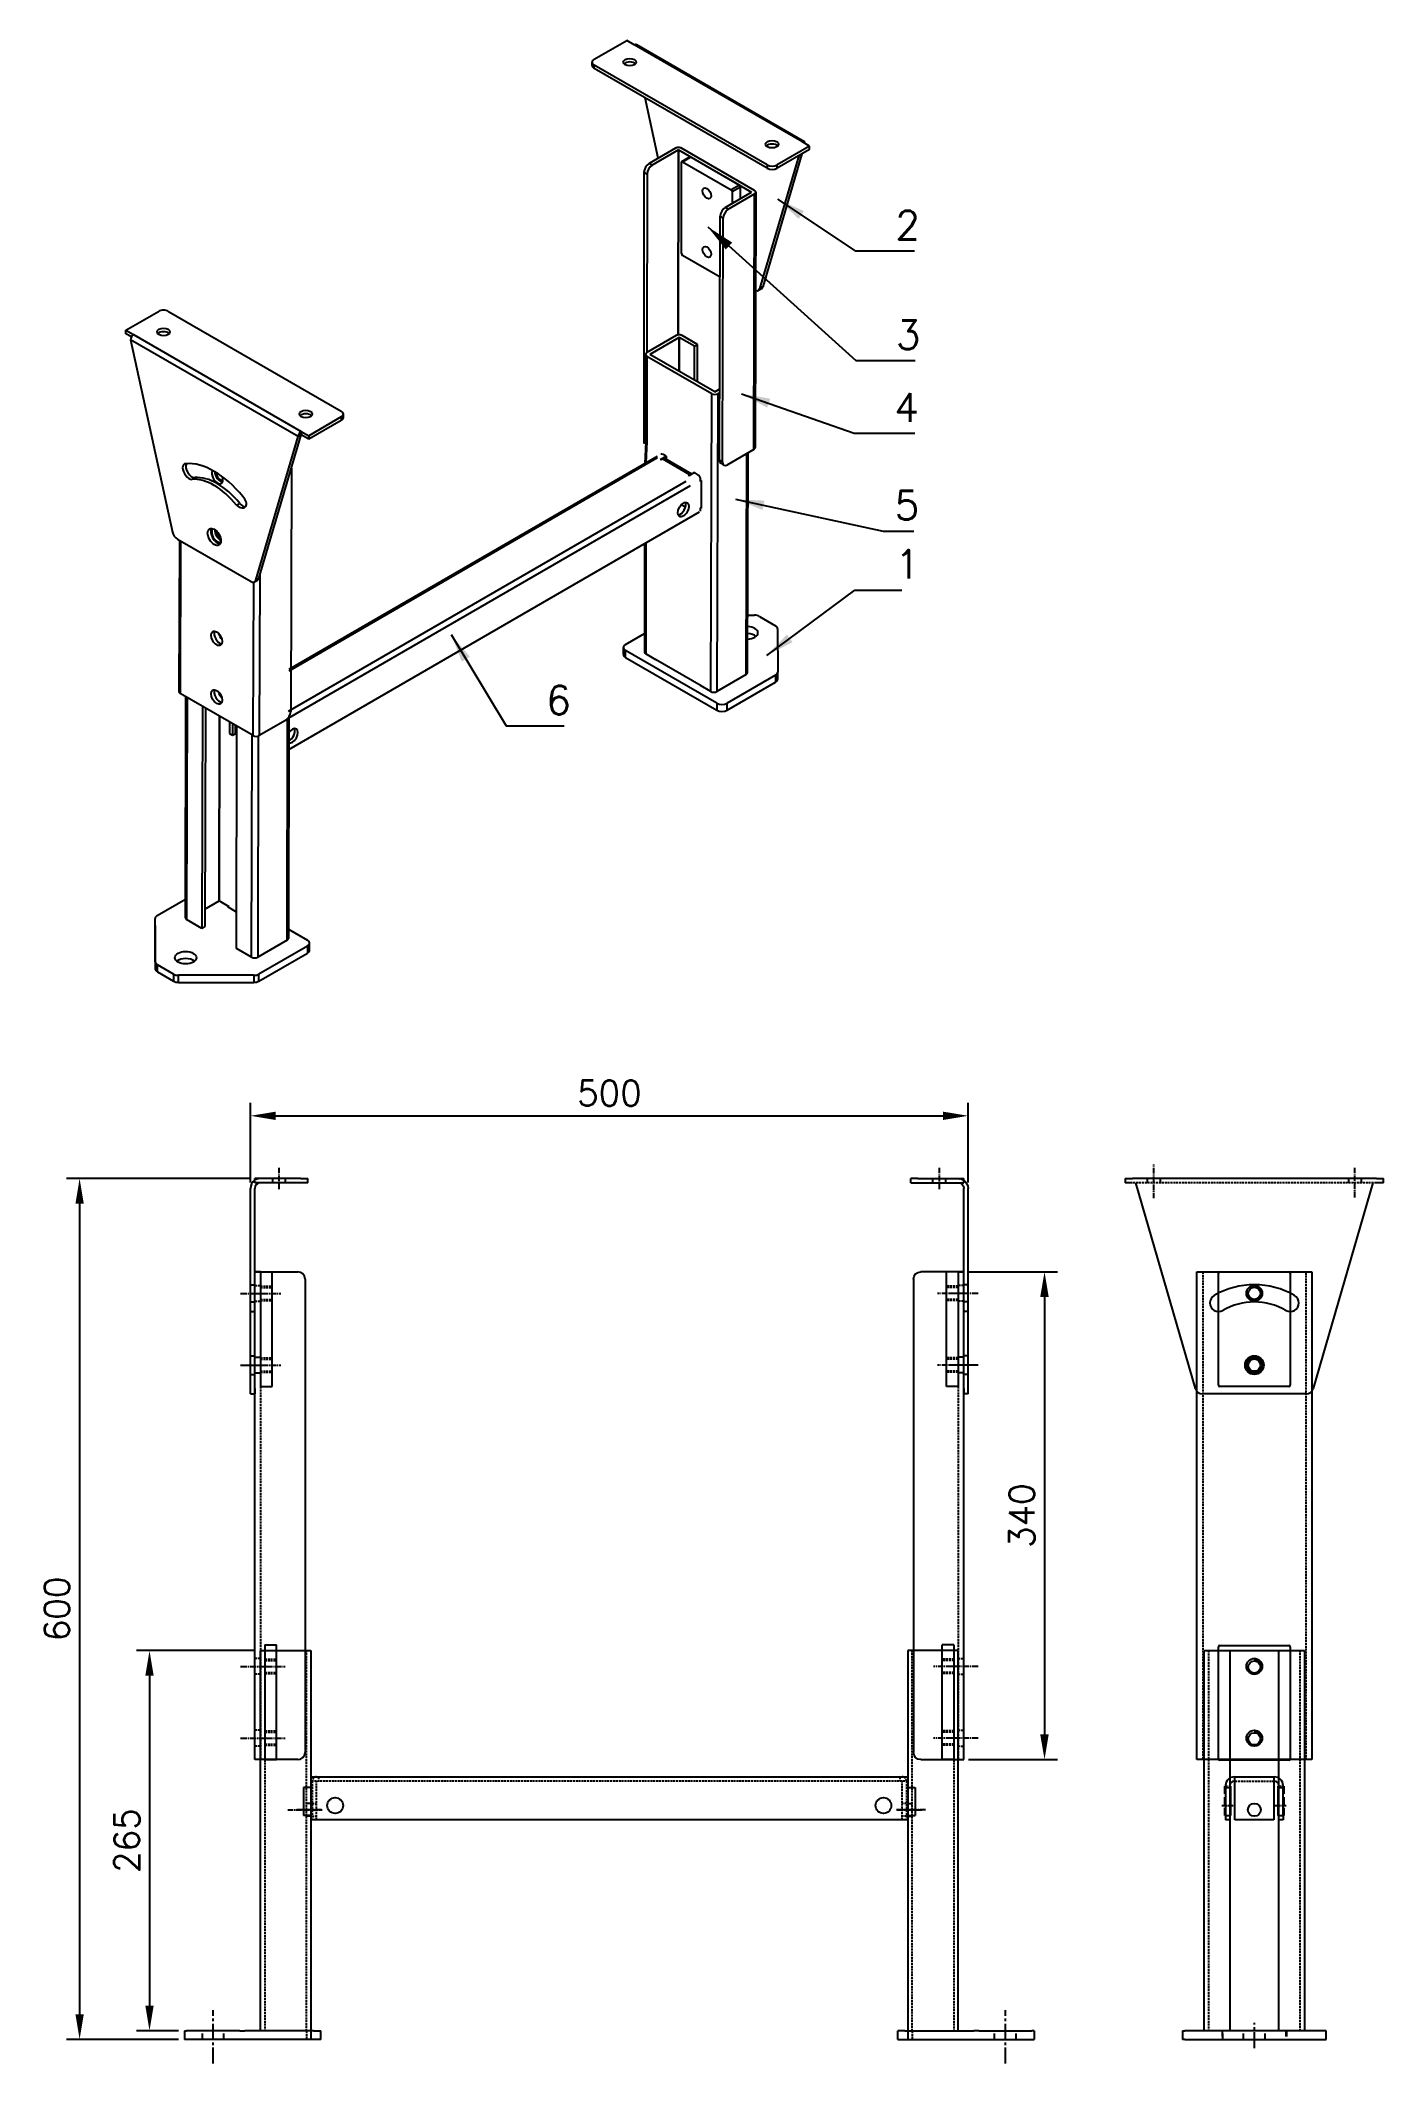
# Model space of a CAD drawing. Extents: x 108 to 1043, y 849 to 2259.
import ezdxf

# ---------------------------------------------------------------- set-up
doc = ezdxf.new("R2010")
doc.units = 0
doc.header["$LTSCALE"] = 0.2
doc.linetypes.add('Aslijn', pattern=[28.575, 19.05, -3.175, 3.175, -3.175])
doc.linetypes.add('Streeplijn', pattern=[10, 7, -3])
doc.layers.get('0').update_dxf_attribs({"linetype": 'CONTINUOUS'})
doc.layers.get('Defpoints').update_dxf_attribs({"linetype": 'CONTINUOUS'})
for name, color, linetype in [('70VOL', 5, 'CONTINUOUS'), ('draadlat', 212, 'CONTINUOUS'), ('dwarsprofiel', 42, 'CONTINUOUS'), ('pootbeen', 75, 'CONTINUOUS'), ('scharnierplaat', 232, 'CONTINUOUS'), ('schuif', 180, 'CONTINUOUS')]:
    doc.layers.add(name, color=color, linetype=linetype)
doc.styles.add('ROMANS', font='romans.shx')
doc.dimstyles.new('1_OP_07$0', dxfattribs={"dimscale": 7, "dimtxt": 2.5, "dimasz": 2.5, "dimexe": 1.3, "dimexo": 0.6, "dimgap": 1, "dimtad": 1, "dimdec": 1, "dimdsep": 46, "dimtxsty": 'ROMANS', "dimcen": -1.5, "dimclrd": 150, "dimclre": 150, "dimclrt": 5, "dimadec": 0, "dimazin": 0, "dimtfac": 1, "dimtdec": 1, "dimtmove": 0, "dimatfit": 3, "dimfxl": 0, "dimtolj": 1, "dimtzin": 0, "dimarcsym": 0})
doc.dimstyles.new('1_OP_08$7', dxfattribs={"dimscale": 8, "dimtxt": 2.5, "dimasz": 2.5, "dimexe": 1.3, "dimexo": 0.6, "dimgap": 1, "dimtad": 1, "dimdec": 1, "dimdsep": 46, "dimtxsty": 'ROMANS', "dimcen": -1.5, "dimclrd": 150, "dimclre": 150, "dimclrt": 5, "dimadec": 0, "dimazin": 0, "dimtfac": 1, "dimtdec": 1, "dimtmove": 0, "dimatfit": 3, "dimfxl": 0, "dimtolj": 1, "dimtzin": 0, "dimarcsym": 0})

# ---------------------------------------------------------------- blocks, each defined once
blk = doc.blocks.new('A$C4EBF2C44')
at = {"linetype": 'Aslijn'}
for p, q in [((20, 136.3), (20, 159.8)), ((160, 136.9), (160, 157.4))]:
    blk.add_line(p, q, dxfattribs=at)
for p, q in [((0, 150), (5, 150)), ((0, 150), (0, 147)), ((5, 147), (0, 147)), ((175, 150), (5, 150)), ((49, 3.6), (7.5, 147)), ((172.5, 147), (131, 3.6)), ((172.5, 147), (172.5, 147)), ((175, 150), (180, 150)), ((180, 147), (175, 147)), ((180, 147), (180, 150)), ((126.2, 0), (53.8, 0))]:
    blk.add_line(p, q)
at = {"linetype": 'Streeplijn'}
blk.add_line((175, 147), (5, 147), dxfattribs=at)
at = {"linetype": 'Streeplijn', "ltscale": 3.628447}
for p, q in [((15.5, 147), (15.5, 150)), ((24.5, 147), (24.5, 150)), ((155.5, 150), (155.5, 147)), ((164.5, 150), (164.5, 147))]:
    blk.add_line(p, q, dxfattribs=at)
blk.add_circle((90, 20), 6.5)
for centre, radius, start, end in [((90, 20), 56, 60, 120), ((65, 63.3), 6, 120, 300), ((90, 20), 44, 60, 120), ((115, 63.3), 6, 240, 60), ((53.8, 5), 5, 196.1254, 270), ((126.2, 5), 5, 270, 343.8746)]:
    blk.add_arc(centre, radius, start, end)
blk = doc.blocks.new('90040340A')
for p, q in [((14, 450), (10, 450)), ((10, 110), (10, 450)), ((10, 450), (40, 450)), ((45, 445), (45, 115)), ((14, 110), (10, 110)), ((40, 110), (14, 110))]:
    blk.add_line(p, q)
at = {"linetype": 'Streeplijn', "ltscale": 1.142718}
for p, q in [((10, 440.5), (14, 440.5)), ((10, 429.5), (14, 429.5)), ((14, 180.5), (10, 180.5)), ((14, 169.5), (10, 169.5)), ((14, 130.5), (10, 130.5)), ((14, 119.5), (10, 119.5))]:
    blk.add_line(p, q, dxfattribs=at)
at = {"linetype": 'Streeplijn'}
blk.add_line((14, 450), (14, 110), dxfattribs=at)
at = {"linetype": 'Aslijn', "ltscale": 1.142718}
for p, q in [((0, 435), (19.6, 435)), ((0, 385), (19.6, 385)), ((0, 175), (19.6, 175)), ((0, 125), (19.6, 125))]:
    blk.add_line(p, q, dxfattribs=at)
at = {"ltscale": 1.142718}
for p, q in [((10, 390.5), (14, 390.5)), ((10, 379.5), (14, 379.5))]:
    blk.add_line(p, q, dxfattribs=at)
for centre, start, end in [((40, 445), 0, 90), ((40, 115), 270, 0)]:
    blk.add_arc(centre, 5, start, end)
blk = doc.blocks.new('pootbeen 265a')
for p, q in [((53, 422.8), (53, 687.8)), ((88, 687.8), (88, 416.8)), ((0, 422.8), (1.5, 422.8)), ((0, 422.8), (0, 416.8)), ((95, 416.8), (0, 416.8)), ((38.5, 422.8), (1.5, 422.8)), ((38.5, 422.8), (42.1, 422.8)), ((90, 422.8), (42.1, 422.8)), ((90, 422.8), (95, 422.8)), ((95, 416.8), (95, 422.8))]:
    blk.add_line(p, q)
at = {"ltscale": 3.870205}
blk.add_line((53, 687.8), (88, 687.8), dxfattribs=at)
at = {"linetype": 'Streeplijn'}
for p, q in [((56, 687.8), (56, 422.8)), ((85, 422.8), (85, 687.8)), ((85, 422.8), (85, 416.8))]:
    blk.add_line(p, q, dxfattribs=at)
at = {"ltscale": 1.142718}
for p, q in [((88, 581.3), (85, 581.3)), ((88, 572.3), (85, 572.3))]:
    blk.add_line(p, q, dxfattribs=at)
at = {"linetype": 'Aslijn', "ltscale": 1.142718}
blk.add_line((95.6, 576.8), (78.1, 576.8), dxfattribs=at)
at = {"linetype": 'Aslijn', "ltscale": 2.902758}
blk.add_line((20, 400), (20, 437.2), dxfattribs=at)
at = {"linetype": 'Streeplijn', "ltscale": 2.902758}
for p, q in [((12.5, 416.8), (12.5, 422.8)), ((27.5, 416.8), (27.5, 422.8))]:
    blk.add_line(p, q, dxfattribs=at)
blk = doc.blocks.new('90-09-0500A')
for p, q in [((16, 30), (432, 30)), ((16, 30), (16, 22.5)), ((432, 30), (432, 22.5)), ((16, 22.5), (11, 22.5)), ((11, 22.5), (11, 3)), ((432, 22.5), (437, 22.5)), ((437, 22.5), (437, 3)), ((16, 3), (11, 3)), ((16, 3), (16, 0)), ((432, 0), (16, 0)), ((432, 3), (432, 0)), ((432, 3), (437, 3))]:
    blk.add_line(p, q)
at = {"linetype": 'Streeplijn'}
for p, q in [((21.5, 30), (21.5, 27)), ((426.5, 30), (426.5, 27)), ((432, 27), (16, 27)), ((17, 27), (17, 0)), ((20, 0), (20, 27)), ((428, 0), (428, 27)), ((431, 27), (431, 0)), ((17, 11.5), (20, 11.5)), ((17, 2.5), (20, 2.5)), ((431, 11.5), (428, 11.5)), ((431, 2.5), (428, 2.5))]:
    blk.add_line(p, q, dxfattribs=at)
at = {"linetype": 'Aslijn'}
for p, q in [((0, 7), (24, 7)), ((444.3, 7), (424, 7))]:
    blk.add_line(p, q, dxfattribs=at)
for centre in [(33, 10), (415, 10), (415, 10)]:
    blk.add_circle(centre, 5.5)
at = {"linetype": 'Streeplijn'}
for centre, start, end in [((20, 27), 90, 180), ((428, 27), 0, 90)]:
    blk.add_arc(centre, 3, start, end, dxfattribs=at)
blk = doc.blocks.new('A$C334307B7')
at = {"ltscale": 3.59389}
for p, q in [((0, 1), (0, 79)), ((50, 79), (50, 1))]:
    blk.add_line(p, q, dxfattribs=at)
blk.add_line((1, 80), (49, 80))
at = {"ltscale": 3.572625}
blk.add_line((49, 0), (1, 0), dxfattribs=at)
for centre in [(25, 65), (25, 15)]:
    blk.add_circle(centre, 4.25)
at = {"ltscale": 0.598278}
for centre, start, end in [((1, 79), 90, 180), ((49, 79), 0, 90), ((1, 1), 180, 270), ((49, 1), 270, 0)]:
    blk.add_arc(centre, 1, start, end, dxfattribs=at)
at = {"color": 3}
for centre in [(25, 65), (25, 15)]:
    blk.add_arc(centre, 5, 180, 90, dxfattribs=at)
blk = doc.blocks.new('pootbeen 265B')
for p, q in [((15, 412.1), (15, 677.1)), ((33, 677.1), (33, 412.1)), ((67, 412.1), (67, 677.1)), ((85, 677.1), (85, 412.1)), ((33, 582.6), (33.5, 582.6)), ((33.5, 582.6), (33.5, 562.1)), ((66.5, 562.1), (66.5, 582.6)), ((66.5, 582.6), (67, 582.6)), ((33.5, 562.1), (33, 562.1)), ((67, 562.1), (66.5, 562.1)), ((0, 412.1), (1.5, 412.1)), ((0, 412.1), (0, 406.1)), ((100, 412.1), (1.5, 412.1)), ((100, 406.1), (100, 412.1)), ((1.5, 406.1), (0, 406.1)), ((1.5, 406.1), (100, 406.1))]:
    blk.add_line(p, q)
at = {"ltscale": 3.655324}
blk.add_line((15, 677.1), (85, 677.1), dxfattribs=at)
at = {"linetype": 'Streeplijn'}
for p, q in [((18, 677.1), (18, 412.1)), ((82, 412.1), (82, 677.1))]:
    blk.add_line(p, q, dxfattribs=at)
at = {"linetype": 'Streeplijn', "ltscale": 3.789711}
for p, q in [((29.5, 562.1), (29.5, 582.6)), ((70.5, 582.6), (70.5, 562.1))]:
    blk.add_line(p, q, dxfattribs=at)
at = {"linetype": 'Streeplijn', "ltscale": 1.333188}
for p, q in [((29.5, 582.6), (33, 582.6)), ((67, 582.6), (70.5, 582.6))]:
    blk.add_line(p, q, dxfattribs=at)
at = {"linetype": 'Streeplijn', "ltscale": 0.19037}
for p, q in [((30, 562.1), (29.5, 562.1)), ((70.5, 562.1), (70, 562.1))]:
    blk.add_line(p, q, dxfattribs=at)
at = {"linetype": 'Streeplijn', "ltscale": 1.142718}
for p, q in [((30, 562.1), (33, 562.1)), ((67, 562.1), (70, 562.1))]:
    blk.add_line(p, q, dxfattribs=at)
at = {"linetype": 'Streeplijn', "ltscale": 2.902758}
for p, q in [((27.5, 412.1), (27.5, 406.1)), ((28, 406.1), (28, 412.1)), ((42.5, 406.1), (42.5, 412.1)), ((57.5, 406.1), (57.5, 412.1)), ((72, 412.1), (72, 406.1)), ((72.5, 412.1), (72.5, 406.1))]:
    blk.add_line(p, q, dxfattribs=at)
at = {"linetype": 'Aslijn', "ltscale": 2.902758}
blk.add_line((50, 400), (50, 417.6), dxfattribs=at)
at = {"ltscale": 3.419731}
blk.add_circle((50, 566.1), 4.5, dxfattribs=at)
at = {"ltscale": 0.000498378}
for centre, start, end in [((33, 583.1), 90, 180), ((67, 583.1), 0, 90)]:
    blk.add_arc(centre, 0.001, start, end, dxfattribs=at)
blk = doc.blocks.new('A$C72246AC3')
at = {"ltscale": 3.620644}
blk.add_line((4.2, 80), (4.2, 0), dxfattribs=at)
at = {"ltscale": 3.870343}
for p, q in [((4.2, 80), (12.2, 80)), ((4.2, 0), (12.2, 0))]:
    blk.add_line(p, q, dxfattribs=at)
at = {"ltscale": 3.59389}
blk.add_line((12.2, 0), (12.2, 80), dxfattribs=at)
at = {"linetype": 'Aslijn'}
for p, q in [((0, 65), (18.4, 65)), ((0, 15), (18.4, 15))]:
    blk.add_line(p, q, dxfattribs=at)
at = {"linetype": 'Streeplijn'}
for p, q in [((4.2, 70), (12.2, 70)), ((4.2, 69.2), (12.2, 69.2)), ((4.2, 60.7), (12.2, 60.7)), ((4.2, 60), (12.2, 60)), ((4.2, 20), (12.2, 20)), ((4.2, 19.2), (12.2, 19.2)), ((4.2, 10.7), (12.2, 10.7)), ((4.2, 10), (12.2, 10))]:
    blk.add_line(p, q, dxfattribs=at)
blk = doc.blocks.new('A$C764925F4')
at = {"linetype": 'Aslijn'}
for p, q in [((24.4, 142.6), (24.4, 157.4)), ((0, 20), (14.2, 20))]:
    blk.add_line(p, q, dxfattribs=at)
for p, q in [((4.4, 3.6), (4.4, 143.1)), ((7.4, 147), (7.4, 150)), ((39.4, 150), (7.4, 150)), ((39.4, 147), (7.4, 147)), ((7.4, 3.6), (7.4, 143.1)), ((39.4, 150), (44.4, 150)), ((44.4, 147), (39.4, 147)), ((44.4, 147), (44.4, 150)), ((4.4, 0), (4.4, 3.6)), ((4.4, 0), (7.4, 0)), ((7.4, 3.6), (7.4, 0))]:
    blk.add_line(p, q)
at = {"linetype": 'Streeplijn', "ltscale": 3.628447}
for p, q in [((19.9, 147), (19.9, 150)), ((28.9, 147), (28.9, 150)), ((4.4, 76), (7.4, 76)), ((4.4, 64), (7.4, 64)), ((4.4, 57.3), (7.4, 57.3)), ((4.4, 26.5), (7.4, 26.5)), ((4.4, 13.5), (7.4, 13.5))]:
    blk.add_line(p, q, dxfattribs=at)
for radius, start in [(6.9, 124.4174), (3.9, 90)]:
    blk.add_arc((11.3, 143.1), radius, start, 180)
at = {"linetype": 'Streeplijn'}
blk.add_arc((11.3, 143.1), 6.9, 90, 124.4174, dxfattribs=at)
blk = doc.blocks.new('A$C03F00B1E')
at = {"ltscale": 3.732117}
for p, q in [((8.6, 30), (36.6, 30)), ((36.1, 0), (9.1, 0))]:
    blk.add_line(p, q, dxfattribs=at)
at = {"ltscale": 3.731979}
for p, q in [((9.1, 0), (9.1, 30)), ((36.1, 30), (36.1, 0))]:
    blk.add_line(p, q, dxfattribs=at)
at = {"ltscale": 0.19037}
blk.add_line((36.1, 30), (36.6, 30), dxfattribs=at)
at = {"ltscale": 3.628286}
for p, q in [((2.6, 24), (2.6, 0)), ((5.6, 24), (5.6, 0)), ((39.6, 0), (39.6, 24)), ((42.6, 3), (42.6, 24))]:
    blk.add_line(p, q, dxfattribs=at)
for p, q in [((2.6, 22.5), (5.6, 22.5)), ((39.6, 22.5), (42.6, 22.5)), ((2.6, 3), (5.6, 3)), ((39.6, 3), (42.6, 3))]:
    blk.add_line(p, q)
at = {"ltscale": 1.142337}
for p, q in [((8.6, 27), (9.1, 27)), ((36.1, 27), (36.6, 27))]:
    blk.add_line(p, q, dxfattribs=at)
at = {"linetype": 'Streeplijn'}
blk.add_line((9.1, 27), (36.1, 27), dxfattribs=at)
at = {"linetype": 'Aslijn'}
for p, q in [((0, 10), (7.9, 10)), ((37, 10), (44.9, 10))]:
    blk.add_line(p, q, dxfattribs=at)
at = {"ltscale": 1.142718}
for p, q in [((5.6, 0), (2.6, 0)), ((42.6, 0), (39.6, 0)), ((42.6, 3), (42.6, 0))]:
    blk.add_line(p, q, dxfattribs=at)
blk.add_circle((22.6, 7), 4.5)
at = {"ltscale": 3.628286}
for centre, radius, start, end in [((8.6, 24), 6, 90, 180), ((36.6, 24), 6, 0, 90), ((8.6, 24), 3, 90, 180), ((36.6, 24), 3, 0, 90)]:
    blk.add_arc(centre, radius, start, end, dxfattribs=at)
blk = doc.blocks.new('90040340B')
for p, q in [((-1, 110), (-1, 450)), ((79, 450), (79, 110)), ((79, 110), (-1, 110))]:
    blk.add_line(p, q)
at = {"ltscale": 3.666539}
blk.add_line((-1, 450), (79, 450), dxfattribs=at)
at = {"linetype": 'Streeplijn'}
for p, q in [((3, 450), (3, 110)), ((75, 110), (75, 450))]:
    blk.add_line(p, q, dxfattribs=at)
for centre in [(39, 435), (39, 385), (39, 175), (39, 125)]:
    blk.add_circle(centre, 5.5)
blk = doc.blocks.new('*D18')
at = {"layer": '70VOL', "color": 150, "lineweight": -2}
for p, q in [((256.9, 1136.8), (174.6, 1136.8)), ((183.7, 1119.3), (183.7, 889.3)), ((203.9, 871.8), (174.6, 871.8))]:
    blk.add_line(p, q, dxfattribs=at)
at = {"layer": '70VOL', "color": 150}
for points in [[(180.8, 1119.3), (186.6, 1119.3), (183.7, 1136.8)], [(180.8, 889.3), (186.6, 889.3), (183.7, 871.8)]]:
    blk.add_solid(points, dxfattribs=at)
at = {"layer": 'Defpoints', "color": 0}
for p in [(261.1, 1136.8), (183.7, 871.8), (208.1, 871.8)]:
    blk.add_point(p, dxfattribs=at)
at = {"layer": '70VOL', "color": 5, "insert": (167.9, 1004.3), "char_height": 17.5, "attachment_point": 5, "rotation": 90, "style": 'ROMANS'}
blk.add_mtext('\\A1;265', dxfattribs=at)
blk = doc.blocks.new('*D19')
at = {"layer": '70VOL', "color": 150, "lineweight": -2}
for p, q in [((754.3, 1400.8), (816.4, 1400.8)), ((807.3, 1383.3), (807.3, 1078.3)), ((754.3, 1060.8), (816.4, 1060.8))]:
    blk.add_line(p, q, dxfattribs=at)
at = {"layer": '70VOL', "color": 150}
for points in [[(804.3, 1383.3), (810.2, 1383.3), (807.3, 1400.8)], [(804.3, 1078.3), (810.2, 1078.3), (807.3, 1060.8)]]:
    blk.add_solid(points, dxfattribs=at)
at = {"layer": 'Defpoints', "color": 0}
for p in [(750.1, 1400.8), (750.1, 1060.8), (807.3, 1060.8)]:
    blk.add_point(p, dxfattribs=at)
at = {"layer": '70VOL', "color": 5, "insert": (791.5, 1230.8), "char_height": 17.5, "attachment_point": 5, "rotation": 90, "style": 'ROMANS'}
blk.add_mtext('\\A1;340', dxfattribs=at)
blk = doc.blocks.new('*D20')
at = {"layer": '70VOL', "color": 150, "lineweight": -2}
for p, q in [((253.9, 1465.8), (125.9, 1465.8)), ((135, 1448.3), (135, 883.3)), ((203.9, 865.8), (125.9, 865.8))]:
    blk.add_line(p, q, dxfattribs=at)
at = {"layer": '70VOL', "color": 150}
for points in [[(132.1, 1448.3), (137.9, 1448.3), (135, 1465.8)], [(132.1, 883.3), (137.9, 883.3), (135, 865.8)]]:
    blk.add_solid(points, dxfattribs=at)
at = {"layer": 'Defpoints', "color": 0}
for p in [(258.1, 1465.8), (135, 865.8), (208.1, 865.8)]:
    blk.add_point(p, dxfattribs=at)
at = {"layer": '70VOL', "color": 5, "insert": (119.2, 1165.8), "char_height": 17.5, "attachment_point": 5, "rotation": 90, "style": 'ROMANS'}
blk.add_mtext('\\A1;600', dxfattribs=at)
blk = doc.blocks.new('*D21')
at = {"layer": '70VOL', "color": 150, "lineweight": -2}
for p, q in [((254.1, 1463.1), (254.1, 1518.6)), ((271.6, 1509.5), (736.6, 1509.5)), ((754.1, 1463.1), (754.1, 1518.6))]:
    blk.add_line(p, q, dxfattribs=at)
at = {"layer": '70VOL', "color": 150}
for points in [[(271.6, 1512.4), (271.6, 1506.6), (254.1, 1509.5)], [(736.6, 1512.4), (736.6, 1506.6), (754.1, 1509.5)]]:
    blk.add_solid(points, dxfattribs=at)
at = {"layer": 'Defpoints', "color": 0}
for p in [(754.1, 1509.5), (254.1, 1458.9), (754.1, 1458.9)]:
    blk.add_point(p, dxfattribs=at)
at = {"layer": '70VOL', "color": 5, "insert": (504.1, 1525.3), "char_height": 17.5, "attachment_point": 5, "style": 'ROMANS'}
blk.add_mtext('\\A1;500', dxfattribs=at)

msp = doc.modelspace()

# ---------------------------------------------------------------- linework, layer by layer
at = {"layer": '70VOL'}
for p, q in [((493.57, 2245.94), (516.17, 2259.02)), ((521.48, 2255.96), (516.17, 2259.02)), ((492.11, 2241.46), (492.11, 2243.9)), ((521.48, 2255.96), (521.48, 2255.96)), ((638.3, 2188.51), (521.48, 2255.96)), ((521.48, 2255.96), (521.48, 2255.96)), ((522.98, 2256.11), (639.8, 2188.66)), ((493.58, 2239.41), (493.58, 2241.85)), ((613.94, 2172.36), (493.58, 2241.85)), ((613.94, 2169.92), (493.58, 2239.41)), ((538.17, 2177), (529.02, 2218.95)), ((638.3, 2188.51), (638.3, 2188.51)), ((643.61, 2185.44), (638.3, 2188.51)), ((638.3, 2188.51), (638.3, 2188.51)), ((638.3, 2188.51), (638.3, 2188.51)), ((640.42, 2187.29), (640.42, 2187.29)), ((640.42, 2187.29), (640.42, 2187.29)), ((550.1, 2183.91), (531.74, 2173.28)), ((533.86, 2172.06), (531.74, 2173.28)), ((552.22, 2182.68), (533.86, 2172.06)), ((552.08, 2053.76), (552.22, 2182.68)), ((552.23, 2182.68), (552.08, 2053.76)), ((552.23, 2182.68), (603.2, 2153.25)), ((554.29, 2110.46), (554.36, 2174.1)), ((605.32, 2154.48), (554.34, 2183.91)), ((554.57, 2174.56), (560.22, 2177.83)), ((555.07, 2174.51), (560.72, 2177.78)), ((555.07, 2174.51), (589.06, 2154.89)), ((594.71, 2158.16), (560.72, 2177.78)), ((636.12, 2178.66), (608.82, 2086.01)), ((638.24, 2179.89), (610.94, 2087.23)), ((613.94, 2172.36), (613.94, 2169.92)), ((643.61, 2185.44), (621.01, 2172.36)), ((643.61, 2183), (621.01, 2169.92)), ((621.01, 2169.92), (621.01, 2172.36)), ((643.61, 2183), (643.61, 2185.44)), ((528.2, 2167.16), (528.01, 1978.21)), ((528.2, 2167.16), (530.33, 2165.93)), ((530.33, 2165.93), (530.19, 2041.45)), ((594.71, 2158.16), (589.06, 2154.89)), ((584.84, 2142.63), (603.2, 2153.25)), ((586.97, 2141.4), (605.33, 2152.03)), ((589.76, 2153.66), (589.75, 2145.47)), ((589.76, 2153.66), (595.41, 2156.93)), ((595.4, 2148.74), (595.41, 2156.93)), ((603.2, 2153.25), (603.2, 2153.25)), ((604.8, 1973.97), (605.33, 2152.03)), ((606.2, 2153.25), (605.67, 1975.2)), ((580.79, 1966.61), (581.31, 2136.5)), ((581.31, 2136.5), (583.43, 2135.28)), ((582.91, 1965.38), (583.43, 2135.28)), ((586.97, 2141.4), (584.84, 2142.63)), ((581.26, 2094.07), (555, 2109.23)), ((610.94, 2087.23), (608.82, 2086.01)), ((610.04, 2086), (607.92, 2084.78)), ((167.31, 2057.09), (189.91, 2070.17)), ((196.98, 2070.17), (317.34, 2000.68)), ((167.31, 2054.64), (167.31, 2057.09)), ((167.31, 2057.09), (172.62, 2054.02)), ((171.12, 2052.44), (167.31, 2054.64)), ((170.5, 2050.35), (199.72, 1916.4)), ((287.32, 1982.9), (170.5, 2050.35)), ((172.62, 2054.02), (289.44, 1986.58)), ((172.62, 2054.02), (172.62, 2054.02)), ((172.62, 2054.02), (172.62, 2054.02)), ((172.62, 2054.02), (172.62, 2054.02)), ((550.67, 2053.31), (530.19, 2041.45)), ((552.8, 2052.08), (532.32, 2040.23)), ((552.8, 2052.08), (552.77, 2028.42)), ((552.77, 2028.42), (552.8, 2052.08)), ((563.42, 2045.95), (552.8, 2052.08)), ((565.53, 2047.17), (554.92, 2053.31)), ((563.39, 2022.28), (563.42, 2045.95)), ((563.42, 2045.95), (565.53, 2047.17)), ((565.51, 2021.06), (565.53, 2047.17)), ((529.32, 2040.23), (529.26, 1978.94)), ((530.2, 2039), (530.14, 1979.45)), ((530.2, 2039), (575.51, 2012.84)), ((532.32, 2040.23), (532.32, 2040.22)), ((577.63, 2014.06), (532.32, 2040.22)), ((574.78, 1805.27), (575.51, 2012.84)), ((577.63, 2014.06), (581.17, 2016.11)), ((579.75, 2012.84), (579.02, 1805.27)), ((579.75, 2012.84), (581.17, 2013.66)), ((317.35, 1996.59), (294.75, 1983.51)), ((317.35, 1994.14), (294.75, 1981.06)), ((317.35, 1996.59), (317.35, 1994.14)), ((318.81, 1996.18), (318.81, 1998.63)), ((257.84, 1882.85), (287.32, 1982.9)), ((259.96, 1884.07), (289.44, 1984.13)), ((289.44, 1984.13), (287.32, 1982.9)), ((289.44, 1986.58), (289.44, 1984.13)), ((289.44, 1984.13), (289.44, 1986.58)), ((289.44, 1984.13), (289.44, 1986.58)), ((289.44, 1986.58), (289.44, 1986.58)), ((289.44, 1986.58), (294.75, 1983.51)), ((289.44, 1986.58), (289.44, 1986.58)), ((294.75, 1981.06), (289.44, 1984.13)), ((289.44, 1984.13), (289.44, 1984.13)), ((289.44, 1984.13), (289.44, 1984.13)), ((294.75, 1983.51), (294.75, 1981.06)), ((530.14, 1979.45), (528.01, 1978.21)), ((529.41, 1979.03), (528.73, 1964.08)), ((530.14, 1979.45), (529.62, 1964.59)), ((537.42, 1969.11), (280.68, 1820.5)), ((537.43, 1968.09), (280.68, 1819.48)), ((282.59, 1960.88), (282.07, 1791.24)), ((539.74, 1966.98), (543.63, 1969.23)), ((540.1, 1966.77), (539.74, 1966.98)), ((541.16, 1967.39), (540.1, 1966.77)), ((560.27, 1956.35), (541.16, 1967.39)), ((543.63, 1969.23), (541.51, 1970.45)), ((561.51, 1956.65), (542.66, 1967.54)), ((543.63, 1969.23), (543.63, 1966.98)), ((582.91, 1965.38), (580.79, 1966.61)), ((581.82, 1964.32), (583.94, 1963.1)), ((604.8, 1973.97), (586.44, 1963.35)), ((599.5, 1817.12), (599.84, 1971.11)), ((600.38, 1818.35), (600.72, 1971.61)), ((213.25, 1953.08), (215.37, 1954.31)), ((560.35, 1948.63), (280.64, 1786.72)), ((280.65, 1791.63), (557.53, 1951.9)), ((559.21, 1955.74), (560.27, 1956.35)), ((559.57, 1955.53), (559.21, 1955.74)), ((563.45, 1957.78), (559.57, 1955.53)), ((565.58, 1956.56), (563.45, 1957.78)), ((567.7, 1951.66), (567.7, 1952.88)), ((567.7, 1952.5), (568.05, 1952.29)), ((568.05, 1951.86), (567.7, 1951.66)), ((568.05, 1952.29), (568.03, 1933.09)), ((244.41, 1935.1), (246.52, 1936.32)), ((557.15, 1933.66), (554.21, 1935.36)), ((567.67, 1930.85), (567.68, 1933.3)), ((567.68, 1933.3), (568.03, 1933.5)), ((568.03, 1933.09), (567.68, 1933.3)), ((566.77, 1930.33), (280.62, 1764.69)), ((203.12, 1911.49), (254.44, 1881.86)), ((204.52, 1910.68), (204.07, 1805.15)), ((205.4, 1910.17), (204.96, 1803.92)), ((528.67, 1908.27), (528.59, 1832.66)), ((529.56, 1908.79), (529.47, 1831.43)), ((255.93, 1774.49), (256.38, 1881.41)), ((256.94, 1881.62), (259.06, 1882.84)), ((259.96, 1884.07), (257.84, 1882.85)), ((260.63, 1886.35), (260.18, 1774.49)), ((600.42, 1858.41), (605.12, 1858.41)), ((608.66, 1857.56), (619.88, 1851.08)), ((621.35, 1849.04), (621.42, 1818.73)), ((513.85, 1831.04), (513.85, 1835.93)), ((515.31, 1837.97), (528.6, 1845.67)), ((515.32, 1828.99), (515.32, 1833.88)), ((579.04, 1797.1), (515.32, 1833.88)), ((515.32, 1828.99), (579.04, 1792.2)), ((536.55, 1827.34), (529.47, 1831.43)), ((568.06, 1809.15), (536.19, 1827.55)), ((574.78, 1805.27), (567.7, 1809.36)), ((599.5, 1817.12), (579.02, 1805.27)), ((619.96, 1816.69), (586.11, 1797.1)), ((586.11, 1792.2), (619.96, 1811.79)), ((619.96, 1816.69), (619.96, 1811.79)), ((621.42, 1813.83), (621.42, 1818.73)), ((255.93, 1774.49), (204.96, 1803.92)), ((208.68, 1647.49), (209.02, 1801.58)), ((209.9, 1801.07), (209.56, 1646.26)), ((220.52, 1794.94), (220.18, 1640.13)), ((222.64, 1793.71), (222.3, 1641.35)), ((579.04, 1797.1), (579.04, 1792.2)), ((586.11, 1792.2), (586.11, 1797.1)), ((232.16, 1659.34), (232.47, 1788.04)), ((232.47, 1788.04), (232.16, 1659.34)), ((239.39, 1784.04), (239.38, 1776.01)), ((241.51, 1782.82), (241.5, 1774.78)), ((243.28, 1781.8), (243.27, 1775.4)), ((244.25, 1626.23), (244.6, 1781.04)), ((278.54, 1785.12), (260.18, 1774.49)), ((279.6, 1631.95), (279.94, 1786.27)), ((280.81, 1787.4), (280.47, 1633.17)), ((239.38, 1776.01), (241.5, 1774.78)), ((241.5, 1774.78), (243.27, 1775.81)), ((243.27, 1775.4), (242.92, 1775.6)), ((254.87, 1620.1), (255.22, 1774.91)), ((259.46, 1774.19), (259.12, 1620.1)), ((189.1, 1649.15), (208.7, 1660.49)), ((222.31, 1653.64), (232.16, 1659.34)), ((239.24, 1655.25), (232.16, 1659.34)), ((238.18, 1655.05), (238.89, 1655.45)), ((244.28, 1651.52), (238.18, 1655.05)), ((239.24, 1654.43), (239.24, 1655.25)), ((187.63, 1642.21), (187.64, 1647.11)), ((187.63, 1642.21), (187.64, 1647.1)), ((187.63, 1642.21), (187.7, 1611.9)), ((187.71, 1616.8), (187.64, 1647.1)), ((220.18, 1640.13), (209.56, 1646.26)), ((222.3, 1641.35), (220.18, 1640.13)), ((280.48, 1639.61), (293.74, 1631.95)), ((254.87, 1620.1), (244.25, 1626.23)), ((279.6, 1631.95), (259.12, 1620.1)), ((293.75, 1627.86), (259.9, 1608.27)), ((259.9, 1603.37), (293.74, 1622.97)), ((293.75, 1627.86), (293.74, 1622.97)), ((295.2, 1625.01), (295.21, 1629.9)), ((187.71, 1616.8), (187.7, 1611.9)), ((189.17, 1609.86), (189.18, 1614.75)), ((189.17, 1609.86), (200.4, 1603.37)), ((200.4, 1608.27), (189.18, 1614.75)), ((200.4, 1608.27), (200.4, 1603.37)), ((259.9, 1603.37), (259.9, 1608.27)), ((203.94, 1602.53), (203.94, 1607.42)), ((256.37, 1607.42), (203.94, 1607.42)), ((203.94, 1602.53), (256.36, 1602.53)), ((256.37, 1607.42), (256.36, 1602.53))]:
    msp.add_line(p, q, dxfattribs=at)
msp.add_arc((289.44, 1984.13), 0.000816, 210.06401, 201.80141, dxfattribs=at)
for centre, major_axis, ratio, start_param, end_param in [((521.48, 2253.51), (1.5, 2.6), 0.5758617, 0, 0.7853982), ((497.11, 2243.9), (-5, 0.01), 0.5780931, -0.7834645, 0.7873319), ((518.32, 2241.45), (-4.5, 0.01), 0.5780931, 3.631445, 5.793333), ((497.11, 2241.45), (-5, 0.01), 0.5780931, 0, 0.7873319), ((617.44, 2184.22), (-4.5, 0.01), 0.5780931, 3.631445, 5.793333), ((638.3, 2186.06), (1.5, 2.6), 0.5758617, -0.7853982, 0.7853982), ((531.74, 2169.2), (2.5, 4.33), 0.5758617, 0.7853982, 2.3561945), ((533.86, 2167.98), (2.5, 4.33), 0.5758617, 0.7853982, 2.3561945), ((552.23, 2182.68), (-3, 0), 0.5780931, 3.9289245, 5.4997209), ((555.07, 2173.69), (-0.501, 0.865), 0.5780931, -0.7873319, 0.7834645), ((560.72, 2176.96), (-0.501, 0.865), 0.5780931, -0.7873319, 0), ((617.47, 2174.41), (-5, 0.01), 0.5780931, 0.7873319, 2.3581282), ((594.71, 2157.34), (-0.501, 0.865), 0.5780931, 3.9250571, 5.4958534), ((617.47, 2171.96), (-5, 0.01), 0.5780931, 0.7873319, 2.3581282), ((589.06, 2154.07), (-0.501, 0.865), 0.5780931, 3.9250571, 5.4958534), ((603.2, 2153.25), (-3, 0), 0.5780931, 2.3581282, 3.9289245), ((584.84, 2138.55), (2.5, 4.33), 0.5758617, 0.7853982, 2.3561945), ((586.96, 2137.32), (2.5, 4.33), 0.5758617, 0.7853982, 2.3561945), ((555, 2110.05), (-0.501, 0.865), 0.5780931, 0.7834645, 2.3542608), ((607.54, 2090.33), (-2.5, 4.33), 0.5780931, 3.1415927, 3.6436156), ((605.42, 2089.1), (-2.5, 4.33), 0.5780931, 2.5565687, 3.6436156), ((193.45, 2068.13), (-5, 0.01), 0.5780931, 3.9289245, 5.4997209), ((172.62, 2051.57), (1.5, 2.6), 0.5758617, 0.7853982, 2.3561945), ((193.47, 2053.41), (-4.5, 0.01), 0.5780931, 3.631445, 5.793333), ((552.8, 2052.08), (-3, 0), 0.5780931, 3.9289245, 5.4997209), ((532.32, 2040.22), (-3, 0), 0.5780931, -0.7834645, 0.7873319), ((577.63, 2014.06), (-3, 0), 0.5780931, 0.7873319, 2.3581282), ((292.6, 1996.19), (-4.5, 0.01), 0.5780931, 3.631445, 5.793333), ((313.81, 1998.63), (-5, 0.01), 0.5780931, 2.3581282, 3.9289245), ((313.81, 1996.19), (-5, 0.01), 0.5780931, 2.3581282, 3.1415927), ((289.44, 1984.13), (1.5, 2.6), 0.5758617, 0.7853982, 2.3561945), ((602.67, 1975.2), (-3, 0), 0.5780931, 2.3581282, 3.1415927), ((211.13, 1958.55), (-3.23, 5.16), 0.5634388, -0.3280841, 2.8135086), ((213.25, 1959.77), (-3.01, 5.19), 0.5780931, 0.3535412, 2.8778596), ((228.79, 1913), (-28.05, 48.47), 0.5780931, -1.3109306, -0.2637331), ((541.5, 1968), (-1.5, 2.6), 0.5780931, -0.7873319, 0), ((541.15, 1964.94), (1.5, 2.6), 0.5758617, 0, 0.7853982), ((584.32, 1968.65), (2.5, 4.33), 0.5758617, 2.3561945, 3.1415927), ((586.44, 1967.43), (2.5, 4.33), 0.5758617, 2.3561945, 3.9269908), ((228.79, 1913), (-22.04, 38.08), 0.5780931, -1.3109306, -0.2637331), ((230.91, 1914.22), (-22.04, 38.08), 0.5780931, -1.3109306, -0.2637331), ((230.96, 1955.02), (-2.76, 4.76), 0.5780931, 0.2117148, 4.3841554), ((233.08, 1956.25), (-2.76, 4.76), 0.5780931, 0.7838336, 2.746438), ((233.08, 1956.25), (-2.1, 3.62), 0.5780931, 0.7902891, 2.9938805), ((560.27, 1953.9), (1.5, 2.6), 0.5758617, 0.198646, 0.7853982), ((565.57, 1954.11), (-1.5, 2.6), 0.5780931, 3.9250571, 5.4958534), ((246.53, 1938.11), (-3.84, 4.35), 0.6257944, 1.7176136, 4.8592062), ((248.65, 1939.34), (-3.01, 5.19), 0.5780931, 1.830662, 2.7809542), ((553.55, 1933.29), (2.75, 4.76), 0.5758617, 3.5391736, 5.8856043), ((230.91, 1914.22), (-3.26, 5.63), 0.5780931, 0.3317813, 2.8098113), ((230.91, 1914.22), (-2.76, 4.76), 0.5780931, 0.127671, 3.0139216), ((233.03, 1915.45), (-2.76, 4.76), 0.5780931, 0.6959159, 2.4456767), ((203.12, 1915.57), (-2.5, 4.33), 0.5780931, 1.0649059, 2.3542608), ((233.03, 1915.45), (-2.1, 3.62), 0.5780931, 0.7244728, 2.4171199), ((254.44, 1885.94), (-2.5, 4.33), 0.5780931, 2.3542608, 3.6436156), ((256.56, 1887.17), (-2.5, 4.33), 0.5780931, 3.1415927, 3.6436156), ((232.62, 1843.47), (-2.76, 4.76), 0.5780931, 0.3951547, 2.746438), ((600.15, 1846.15), (-7.5, 0.01), 0.5780931, 1.6060227, 4.6771626), ((605.13, 1855.52), (-5, 0.01), 0.5780931, 3.9289245, 4.7143227), ((616.35, 1849.04), (-5, 0.01), 0.5780931, 3.1435264, 3.9289245), ((234.74, 1844.7), (-2.1, 3.62), 0.5780931, 0.9825373, 2.1590553), ((518.85, 1835.93), (-5, 0.01), 0.5780931, -0.7834645, 0.7873319), ((600.14, 1841.25), (-7.5, 0.01), 0.5780931, 3.7415348, 4.6771626), ((518.85, 1831.03), (-5, 0.01), 0.5780931, 0, 0.7873319), ((531.59, 1832.66), (-3, 0), 0.5780931, 0, 0.7873319), ((207.07, 1805.15), (-3, 0), 0.5780931, 0, 0.7873319), ((232.58, 1802.67), (-2.76, 4.76), 0.5780931, 0.3951547, 2.746438), ((576.9, 1806.5), (-3, 0), 0.5780931, 0.7873319, 2.3581282), ((597.38, 1818.35), (-3, 0), 0.5780931, 2.3581282, 3.1415927), ((616.42, 1818.73), (-5, 0.01), 0.5780931, 2.3581282, 3.1435264), ((616.42, 1813.84), (-5, 0.01), 0.5780931, 2.3581282, 3.1415927), ((234.69, 1803.9), (-2.1, 3.62), 0.5780931, 0.9825373, 2.1590553), ((278.54, 1789.2), (2.5, 4.33), 0.5758617, 3.9269908, 5.4977871), ((582.57, 1799.14), (-5, 0.01), 0.5780931, 0.7873319, 2.3581282), ((582.57, 1794.24), (-5, 0.01), 0.5780931, 0.7873319, 2.3581282), ((283.24, 1774.36), (2.75, 4.76), 0.5758617, 3.1883107, 7.8072636), ((281.12, 1775.59), (2.75, 4.76), 0.5758617, 3.8009126, 5.8856043), ((258.05, 1775.72), (-3, 0), 0.5780931, 0.7873319, 2.3581282), ((192.64, 1647.1), (-5, 0.01), 0.5780931, -0.7834645, 0.0019337), ((211.68, 1647.48), (-3, 0), 0.5780931, 0, 0.7873319), ((277.47, 1633.18), (-3, 0), 0.5780931, 2.3581282, 3.1415927), ((290.21, 1629.91), (-5, 0.01), 0.5780931, 2.3581282, 3.9289245), ((290.2, 1625.01), (-5, 0.01), 0.5780931, 2.3581282, 3.1415927), ((192.7, 1611.9), (-5, 0.01), 0.5780931, 0.0019337, 0.7873319), ((192.71, 1616.8), (-5, 0.01), 0.5780931, 0.0019337, 0.7873319), ((203.94, 1610.31), (-5, 0.01), 0.5780931, 0.7873319, 1.57273), ((208.91, 1614.79), (-7.5, 0.01), 0.5780931, 3.7415348, 5.6832432), ((256.99, 1621.32), (-3, 0), 0.5780931, 0.7873319, 2.3581282), ((256.36, 1610.31), (-5, 0.01), 0.5780931, 1.57273, 2.3581282), ((203.93, 1605.42), (-5, 0.01), 0.5780931, 0.7873319, 1.57273), ((256.36, 1605.42), (-5, 0.01), 0.5780931, 1.57273, 2.3581282)]:
    msp.add_ellipse(centre, major_axis=major_axis, ratio=ratio, start_param=start_param, end_param=end_param, dxfattribs=at)
for centre, major_axis, ratio in [((518.33, 2243.9), (-4.5, 0.01), 0.5780931), ((617.45, 2186.67), (-4.5, 0.01), 0.5780931), ((572.05, 2152.46), (2.1, -3.62), 0.5780931), ((572.01, 2111.66), (2.1, -3.62), 0.5780931), ((193.48, 2055.86), (4.5, -0.01), 0.5780931), ((292.6, 1998.63), (4.5, -0.01), 0.5780931), ((555.68, 1932.06), (-2.75, -4.76), 0.5758617), ((228.79, 1913), (-3.26, 5.63), 0.5780931), ((230.5, 1842.25), (-2.76, 4.76), 0.5780931), ((230.46, 1801.45), (-2.76, 4.76), 0.5780931), ((208.91, 1619.69), (-7.5, 0.01), 0.5780931)]:
    msp.add_ellipse(centre, major_axis=major_axis, ratio=ratio, dxfattribs=at)

# ---------------------------------------------------------------- block references
at = {"layer": 'draadlat'}
for name, p in [('A$C72246AC3', (256.88, 1320.75)), ('A$C334307B7', (928.48, 1320.75)), ('A$C72246AC3', (259.88, 1060.75)), ('A$C334307B7', (928.48, 1060.3))]:
    msp.add_blockref(name, p, dxfattribs=at)
at = {"layer": 'draadlat', "xscale": -1}
for p in [(751.22, 1320.75), (748.22, 1060.75)]:
    msp.add_blockref('A$C72246AC3', p, dxfattribs=at)
at = {"layer": 'dwarsprofiel'}
for name, p in [('90-09-0500A', (280.05, 1018.75)), ('A$C03F00B1E', (930.86, 1018.75))]:
    msp.add_blockref(name, p, dxfattribs=at)
at = {"layer": 'pootbeen'}
for name, p in [('pootbeen 265a', (208.05, 448.94)), ('pootbeen 265B', (903.48, 459.65))]:
    msp.add_blockref(name, p, dxfattribs=at)
at = {"layer": 'pootbeen', "xscale": -1}
msp.add_blockref('pootbeen 265a', (800.05, 448.94), dxfattribs=at)
at = {"layer": 'scharnierplaat'}
for name, p in [('A$C764925F4', (249.66, 1315.75)), ('A$C4EBF2C44', (863.48, 1315.75))]:
    msp.add_blockref(name, p, dxfattribs=at)
at = {"layer": 'scharnierplaat', "xscale": -1}
msp.add_blockref('A$C764925F4', (758.45, 1315.75), dxfattribs=at)
at = {"layer": 'schuif'}
for name, p in [('90040340A', (247.07, 950.75)), ('90040340B', (914.48, 950.75))]:
    msp.add_blockref(name, p, dxfattribs=at)
at = {"layer": 'schuif', "xscale": -1}
msp.add_blockref('90040340A', (761.03, 950.75), dxfattribs=at)

# ---------------------------------------------------------------- texts
at = {"layer": '70VOL', "color": 5, "char_height": 20, "attachment_point": 7, "style": 'ROMANS'}
for s, insert in [('\\A1;2', (703.38, 2120.37)), ('\\A1;3', (703.78, 2043.94)), ('\\A1;4', (702.59, 1993.29)), ('\\A1;5', (702.89, 1925.05)), ('\\A1;1', (703.22, 1883.91)), ('\\A1;6', (460.15, 1789.22))]:
    msp.add_mtext(s, dxfattribs=dict(at, insert=insert))

# ---------------------------------------------------------------- dimensions: what is measured, and where the dimension line sits
at = {"layer": '70VOL'}
dim = msp.add_linear_dim(base=(754.05, 1509.5), p1=(254.05, 1458.85), p2=(754.05, 1458.85), dimstyle='1_OP_07$0', dxfattribs=at)
dim.commit()
dim.dimension.update_dxf_attribs({"geometry": '*D21', "text_midpoint": (504.05, 1525.25)})
for base, p1, p2, picture, middle in [((134.97, 865.75), (258.05, 1465.75), (208.05, 865.75), '*D20', (119.22, 1165.75)), ((807.27, 1060.75), (750.05, 1400.75), (750.05, 1060.75), '*D19', (791.52, 1230.75)), ((183.7, 871.75), (261.05, 1136.75), (208.05, 871.75), '*D18', (167.95, 1004.25))]:
    dim = msp.add_linear_dim(base=base, p1=p1, p2=p2, angle=90, dimstyle='1_OP_07$0', dxfattribs=at)
    dim.commit()
    dim.dimension.update_dxf_attribs({"geometry": picture, "text_midpoint": middle})

# ---------------------------------------------------------------- leaders
at = {"layer": '70VOL', "annotation_type": 0, "has_hookline": 1, "hookline_direction": 0}
for points, text_width in [([(621.18, 2148.46), (675.38, 2112.37), (695.38, 2112.37)], 13.33), ([(572.61, 2129.16), (675.78, 2035.94), (695.78, 2035.94)], 13.33), ([(596.25, 2012.81), (674.59, 1985.29), (694.59, 1985.29)], 14.29), ([(591.92, 1939.27), (694.89, 1917.05)], 13.33), ([(613.7, 1830.35), (675.22, 1875.91), (695.22, 1875.91)], 4.76), ([(393.79, 1844.95), (432.15, 1781.22), (452.15, 1781.22)], 12.38)]:
    msp.add_leader(points, dimstyle='1_OP_08$7', override={"dimgap": 1, "dimtad": 1}, dxfattribs=dict(at, text_width=text_width))

doc.saveas('drawing.dxf')
